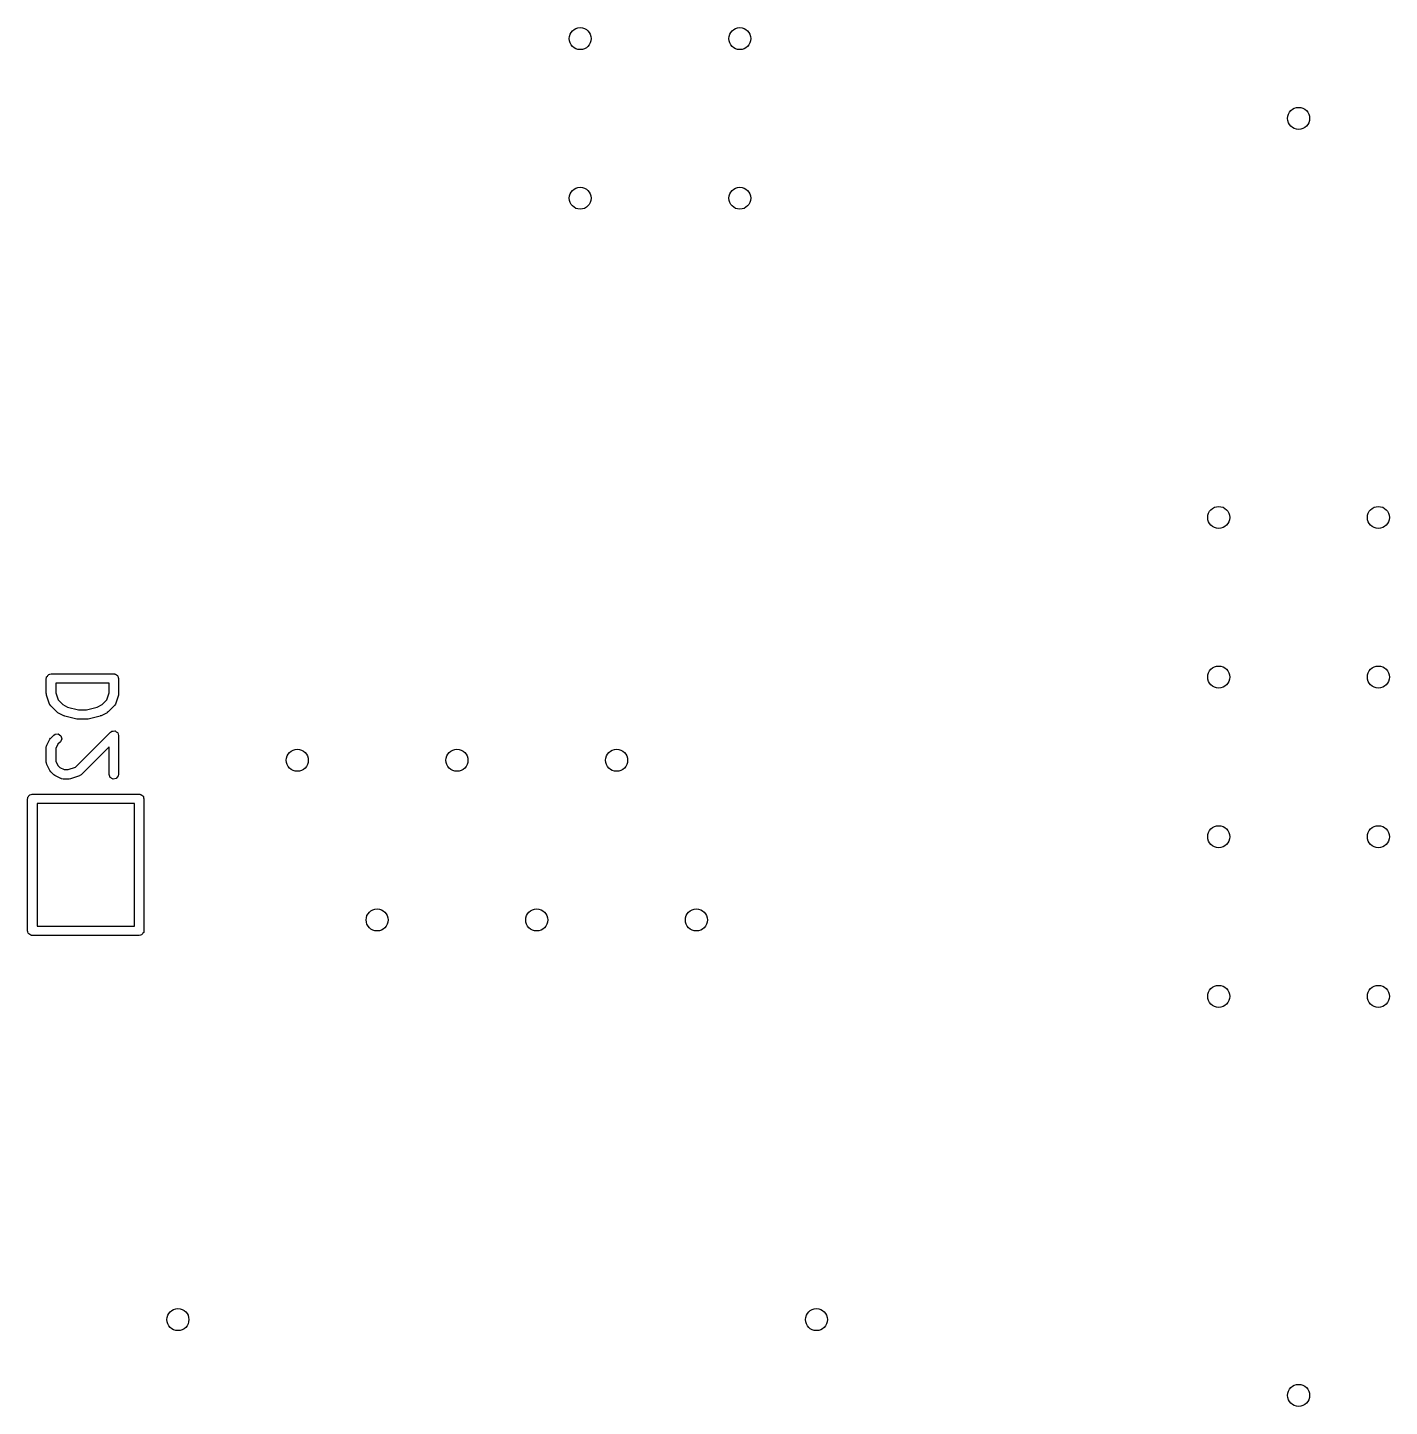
# Model space of a CAD drawing. Extents: x 0.14 to 1.86, y 0.19 to 1.06.
# Drawn here: x 1.004 to 1.857, y 0.193 to 1.057 of the extents above; entities that cross this region are included whole.
import ezdxf

# ---------------------------------------------------------------- set-up
doc = ezdxf.new("R2010")
doc.units = 0
doc.header["$MEASUREMENT"] = 0
doc.layers.add('BLACK', color=7, linetype='CONTINUOUS')

msp = doc.modelspace()

# ---------------------------------------------------------------- linework, layer by layer
at = {"layer": 'BLACK', "linetype": 'CONTINUOUS'}
for p, q in [((1.01558, 0.64906), (1.01565, 0.64944)), ((1.01558, 0.63968), (1.01558, 0.64906)), ((1.01563, 0.64957), (1.01569, 0.64969)), ((1.01565, 0.64944), (1.01563, 0.64957)), ((1.01569, 0.64969), (1.01576, 0.65007)), ((1.01576, 0.65007), (1.01625, 0.65066)), ((1.01625, 0.65066), (1.01664, 0.65132)), ((1.01664, 0.65132), (1.01689, 0.65141)), ((1.01689, 0.65141), (1.01706, 0.65162)), ((1.01706, 0.65162), (1.01782, 0.65175)), ((1.01782, 0.65175), (1.01854, 0.65201)), ((1.01854, 0.65201), (1.05791, 0.65201)), ((1.05791, 0.65201), (1.05829, 0.65194)), ((1.05829, 0.65194), (1.05842, 0.65197)), ((1.05842, 0.65197), (1.05853, 0.6519)), ((1.05853, 0.6519), (1.05892, 0.65183)), ((1.05892, 0.65183), (1.0595, 0.65134)), ((1.0595, 0.65134), (1.06017, 0.65096)), ((1.06017, 0.65096), (1.06026, 0.65071)), ((1.06026, 0.65071), (1.06046, 0.65054)), ((1.06046, 0.65054), (1.0606, 0.64978)), ((1.0606, 0.64978), (1.06086, 0.64906)), ((1.06086, 0.64906), (1.06086, 0.63968)), ((1.01561, 0.63962), (1.01558, 0.63968)), ((1.01573, 0.63875), (1.01561, 0.63962)), ((1.05495, 0.64611), (1.02149, 0.64611)), ((1.02149, 0.64611), (1.02149, 0.64016)), ((1.02149, 0.64016), (1.02299, 0.63566)), ((1.05345, 0.63566), (1.05495, 0.64016)), ((1.05495, 0.64016), (1.05495, 0.64611)), ((1.06086, 0.63968), (1.06071, 0.63882)), ((1.01761, 0.63313), (1.01573, 0.63875)), ((1.01772, 0.63299), (1.01761, 0.63313)), ((1.01773, 0.63281), (1.01772, 0.63299)), ((1.01832, 0.63197), (1.01773, 0.63281)), ((1.02207, 0.62822), (1.01832, 0.63197)), ((1.02299, 0.63566), (1.02591, 0.63274)), ((1.02591, 0.63274), (1.02894, 0.63122)), ((1.02894, 0.63122), (1.03577, 0.62951)), ((1.04067, 0.62951), (1.0475, 0.63122)), ((1.0475, 0.63122), (1.05053, 0.63274)), ((1.05053, 0.63274), (1.05345, 0.63566)), ((1.05812, 0.63197), (1.05437, 0.62822)), ((1.05819, 0.63213), (1.05812, 0.63197)), ((1.05834, 0.63223), (1.05819, 0.63213)), ((1.05883, 0.63313), (1.05834, 0.63223)), ((1.06071, 0.63875), (1.05883, 0.63313)), ((1.06071, 0.63882), (1.06071, 0.63875)), ((1.02213, 0.6282), (1.02207, 0.62822)), ((1.02284, 0.62767), (1.02213, 0.6282)), ((1.02659, 0.6258), (1.02284, 0.62767)), ((1.02673, 0.62578), (1.02659, 0.6258)), ((1.02719, 0.62557), (1.02673, 0.62578)), ((1.03469, 0.6237), (1.02719, 0.62557)), ((1.03483, 0.62371), (1.03469, 0.6237)), ((1.03541, 0.62361), (1.03483, 0.62371)), ((1.04103, 0.62361), (1.03541, 0.62361)), ((1.03577, 0.62951), (1.04067, 0.62951)), ((1.04116, 0.62366), (1.04103, 0.62361)), ((1.04175, 0.6237), (1.04116, 0.62366)), ((1.04925, 0.62557), (1.04175, 0.6237)), ((1.04936, 0.62565), (1.04925, 0.62557)), ((1.04985, 0.6258), (1.04936, 0.62565)), ((1.0536, 0.62767), (1.04985, 0.6258)), ((1.05365, 0.62772), (1.0536, 0.62767)), ((1.05437, 0.62822), (1.05365, 0.62772)), ((1.01832, 0.61178), (1.0202, 0.61365)), ((1.0202, 0.61365), (1.02104, 0.61424)), ((1.02104, 0.61424), (1.02305, 0.61442)), ((1.02305, 0.61442), (1.0247, 0.61326)), ((1.03381, 0.59352), (1.05582, 0.61553)), ((1.05582, 0.61553), (1.05635, 0.6159)), ((1.05635, 0.6159), (1.05643, 0.616)), ((1.05643, 0.616), (1.05651, 0.61601)), ((1.05651, 0.61601), (1.05666, 0.61611)), ((1.05666, 0.61611), (1.05754, 0.61619)), ((1.05754, 0.61619), (1.05842, 0.61635)), ((1.05842, 0.61635), (1.05854, 0.61628)), ((1.05854, 0.61628), (1.05867, 0.61629)), ((1.05867, 0.61629), (1.0594, 0.61578)), ((1.0594, 0.61578), (1.06017, 0.61534)), ((1.06017, 0.61534), (1.06021, 0.61521)), ((1.06021, 0.61521), (1.06033, 0.61513)), ((1.06033, 0.61513), (1.06056, 0.61427)), ((1.06056, 0.61427), (1.06086, 0.61344)), ((1.06086, 0.61344), (1.06086, 0.58907)), ((1.01558, 0.60594), (1.01576, 0.60695)), ((1.01558, 0.59657), (1.01558, 0.60594)), ((1.01576, 0.60695), (1.01587, 0.60708)), ((1.01587, 0.60708), (1.0159, 0.60726)), ((1.0159, 0.60726), (1.01777, 0.61101)), ((1.01777, 0.61101), (1.0183, 0.61172)), ((1.0183, 0.61172), (1.01832, 0.61178)), ((1.02284, 0.60794), (1.02149, 0.60524)), ((1.02149, 0.60524), (1.02149, 0.59726)), ((1.02437, 0.60948), (1.02284, 0.60794)), ((1.02523, 0.61131), (1.02437, 0.60948)), ((1.0247, 0.61326), (1.02523, 0.61131)), ((1.05495, 0.60631), (1.0375, 0.58885)), ((1.05495, 0.58907), (1.05495, 0.60631)), ((1.01564, 0.5964), (1.01558, 0.59657)), ((1.0156, 0.59623), (1.01564, 0.5964)), ((1.0159, 0.59524), (1.0156, 0.59623)), ((1.02149, 0.59726), (1.02284, 0.59456)), ((1.01777, 0.5915), (1.0159, 0.59524)), ((1.01782, 0.59145), (1.01777, 0.5915)), ((1.01832, 0.59073), (1.01782, 0.59145)), ((1.0202, 0.58885), (1.01832, 0.59073)), ((1.02026, 0.58883), (1.0202, 0.58885)), ((1.02097, 0.5883), (1.02026, 0.58883)), ((1.02471, 0.58643), (1.02097, 0.5883)), ((1.02284, 0.59456), (1.02403, 0.59337)), ((1.02403, 0.59337), (1.02673, 0.59202)), ((1.02673, 0.59202), (1.02931, 0.59202)), ((1.02931, 0.59202), (1.03381, 0.59352)), ((1.03634, 0.58814), (1.03072, 0.58627)), ((1.03648, 0.58825), (1.03634, 0.58814)), ((1.03666, 0.58827), (1.03648, 0.58825)), ((1.0375, 0.58885), (1.03666, 0.58827)), ((1.05564, 0.58717), (1.05495, 0.58907)), ((1.06068, 0.58806), (1.05938, 0.58651)), ((1.06086, 0.58907), (1.06068, 0.58806)), ((1.02489, 0.58641), (1.02471, 0.58643)), ((1.02503, 0.58629), (1.02489, 0.58641)), ((1.02604, 0.58611), (1.02503, 0.58629)), ((1.02978, 0.58611), (1.02604, 0.58611)), ((1.02985, 0.58614), (1.02978, 0.58611)), ((1.03072, 0.58627), (1.02985, 0.58614)), ((1.05739, 0.58616), (1.05564, 0.58717)), ((1.05938, 0.58651), (1.05739, 0.58616)), ((1.00385, 0.5737), (1.00391, 0.57408)), ((1.00385, 0.4911), (1.00385, 0.5737)), ((1.00389, 0.57421), (1.00396, 0.57433)), ((1.00391, 0.57408), (1.00389, 0.57421)), ((1.00396, 0.57433), (1.00403, 0.57471)), ((1.00403, 0.57471), (1.00452, 0.5753)), ((1.00452, 0.5753), (1.0049, 0.57596)), ((1.0049, 0.57596), (1.00515, 0.57605)), ((1.00515, 0.57605), (1.00532, 0.57626)), ((1.00532, 0.57626), (1.00608, 0.57639)), ((1.00608, 0.57639), (1.0068, 0.57665)), ((1.0068, 0.57665), (1.0738, 0.57665)), ((1.00975, 0.57075), (1.00975, 0.49405)), ((1.07085, 0.57075), (1.00975, 0.57075)), ((1.07085, 0.49405), (1.07085, 0.57075)), ((1.0738, 0.57665), (1.07418, 0.57659)), ((1.07418, 0.57659), (1.07431, 0.57661)), ((1.07431, 0.57661), (1.07443, 0.57654)), ((1.07443, 0.57654), (1.07481, 0.57647)), ((1.07481, 0.57647), (1.0754, 0.57598)), ((1.0754, 0.57598), (1.07606, 0.5756)), ((1.07606, 0.5756), (1.07615, 0.57535)), ((1.07615, 0.57535), (1.07636, 0.57518)), ((1.07636, 0.57518), (1.07649, 0.57442)), ((1.07649, 0.57442), (1.07675, 0.5737)), ((1.07675, 0.5737), (1.07675, 0.4911)), ((1.00975, 0.49405), (1.07085, 0.49405)), ((1.00411, 0.49038), (1.00385, 0.4911)), ((1.00424, 0.48962), (1.00411, 0.49038)), ((1.00445, 0.48945), (1.00424, 0.48962)), ((1.00454, 0.4892), (1.00445, 0.48945)), ((1.0052, 0.48882), (1.00454, 0.4892)), ((1.00579, 0.48833), (1.0052, 0.48882)), ((1.00617, 0.48826), (1.00579, 0.48833)), ((1.00629, 0.48819), (1.00617, 0.48826)), ((1.00642, 0.48821), (1.00629, 0.48819)), ((1.0068, 0.48815), (1.00642, 0.48821)), ((1.0738, 0.48815), (1.0068, 0.48815)), ((1.07452, 0.48841), (1.0738, 0.48815)), ((1.07528, 0.48854), (1.07452, 0.48841)), ((1.07545, 0.48875), (1.07528, 0.48854)), ((1.0757, 0.48884), (1.07545, 0.48875)), ((1.07608, 0.4895), (1.0757, 0.48884)), ((1.07657, 0.49009), (1.07608, 0.4895)), ((1.07664, 0.49047), (1.07657, 0.49009)), ((1.07671, 0.49059), (1.07664, 0.49047)), ((1.07675, 0.4911), (1.07669, 0.49072)), ((1.07669, 0.49072), (1.07671, 0.49059))]:
    msp.add_line(p, q, dxfattribs=at)
at = {"layer": 'BLACK'}
for centre in [(1.35, 1.05), (1.45, 1.05), (1.8, 1), (1.35, 0.95), (1.45, 0.95), (1.75, 0.75), (1.85, 0.75), (1.75, 0.65), (1.85, 0.65), (1.1728, 0.59789), (1.2728, 0.59789), (1.3728, 0.59789), (1.75, 0.55), (1.85, 0.55), (1.2228, 0.49789), (1.3228, 0.49789), (1.4228, 0.49789), (1.75, 0.45), (1.85, 0.45), (1.098, 0.2475), (1.498, 0.2475), (1.8, 0.2)]:
    msp.add_circle(centre, 0.00689, dxfattribs=at)

doc.saveas('drawing.dxf')
